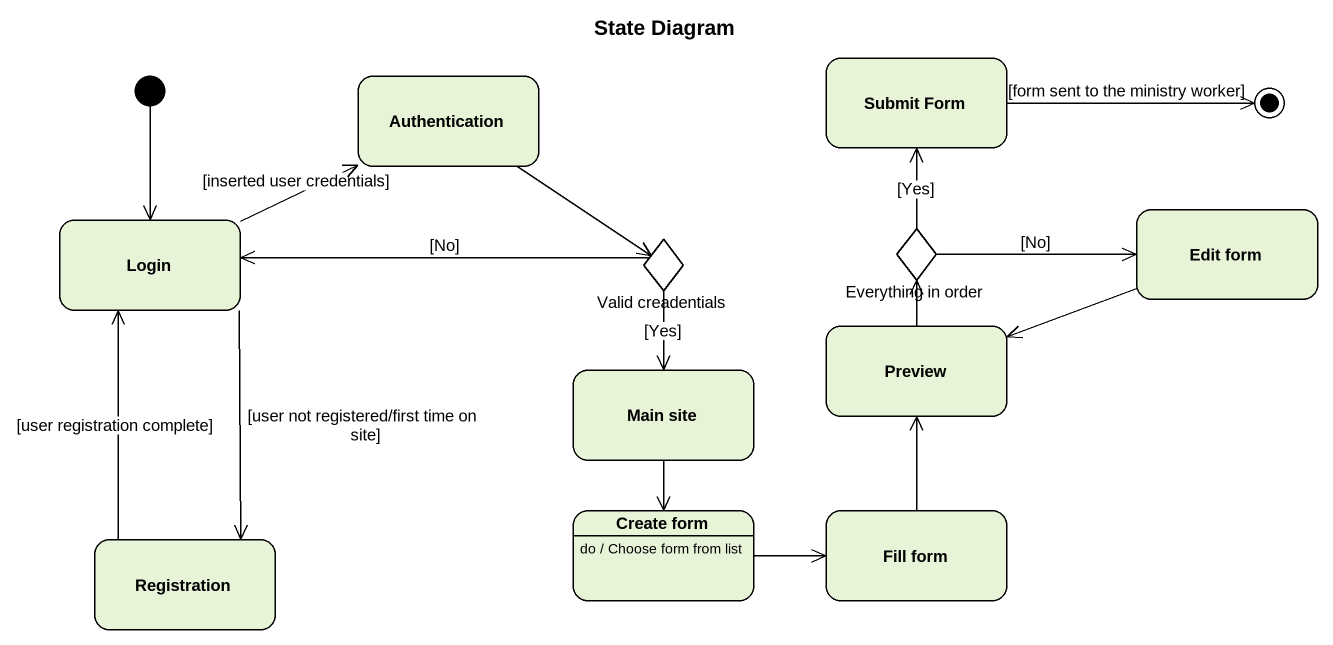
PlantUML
@startuml
title State Diagram
hide empty description
state "Submit Form" as Submit_Form
state Authentication
state Login
state "Valid creadentials" as Valid_creadentials <<choice>>
state "Everything in order" as Everything_in_order <<choice>>
state "Edit form" as Edit_form
state Preview
state "Main site" as Main_site
state "Create form" as Create_form
Create_form : do / Choose form from list
state "Fill form" as Fill_form
state Registration
[*] --> Login
Authentication --> Valid_creadentials
Login -right-> Authentication : [inserted user credentials]
Login --> Registration : [user not registered/first time on site]
Valid_creadentials -left-> Login : [No]
Valid_creadentials --> Main_site : [Yes]
Everything_in_order -up-> Submit_Form : [Yes]
Everything_in_order -right-> Edit_form : [No]
Edit_form -left-> Preview
Preview -up-> Everything_in_order
Main_site --> Create_form
Create_form -right-> Fill_form
Fill_form -up-> Preview
Registration -up-> Login : [user registration complete]
Submit_Form -right-> [*] : [form sent to the ministry worker]
@enduml
